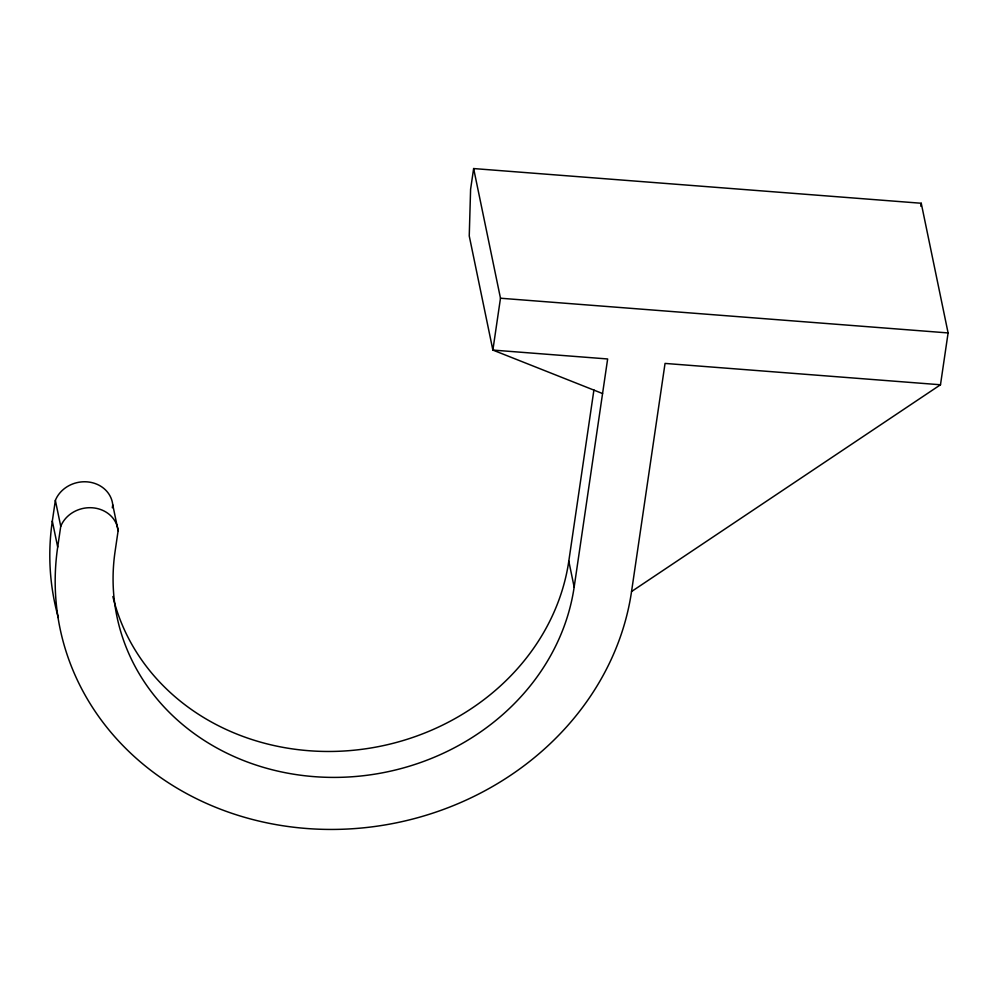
<?xml version="1.0" encoding="UTF-8"?>
<svg xmlns="http://www.w3.org/2000/svg" width="998" height="998" viewBox="0 0 998 998"><rect width="100%" height="100%" fill="white"/><g stroke="black" fill="none" stroke-linecap="round" stroke-linejoin="round"><path stroke-width="1.5" d="M52.32 521.106L55.364 500.372A29.79 26.522 -11.7 0 1 87.1 481.859A29.79 26.522 -11.7 0 1 112.749 504.813L118.126 530.749L115.082 551.482A232.546 207.023 -11.7 0 0 314.183 776.644A232.546 207.023 -11.7 0 0 574.162 587.074L607.645 358.968L492.875 350.073L469.247 235.965L470.594 189.296L473.638 168.562L921.241 203.255L948.1 332.933L940.49 384.766L631.547 591.527A290.68 258.769 -11.7 0 1 306.573 828.49A290.68 258.769 -11.7 0 1 57.697 547.041L52.32 521.106A290.68 258.769 -11.7 0 0 58.383 617.812M57.697 547.041L60.741 526.308L55.364 500.372M112.312 507.782L112.749 504.813M473.638 168.562L500.485 298.227L492.875 350.073L602.58 393.549M574.162 587.074L568.798 561.138L593.922 389.931M631.547 591.527L665.042 363.422L940.49 384.766M920.817 206.224L921.241 203.255M500.485 298.227L948.1 332.933M60.741 526.308A29.79 26.522 -11.7 0 1 92.477 507.795A29.79 26.522 -11.7 0 1 118.126 530.749M568.798 561.138A232.546 207.023 -11.7 0 1 348.551 750.696A232.546 207.023 -11.7 0 1 112.886 596.542"/></g></svg>
